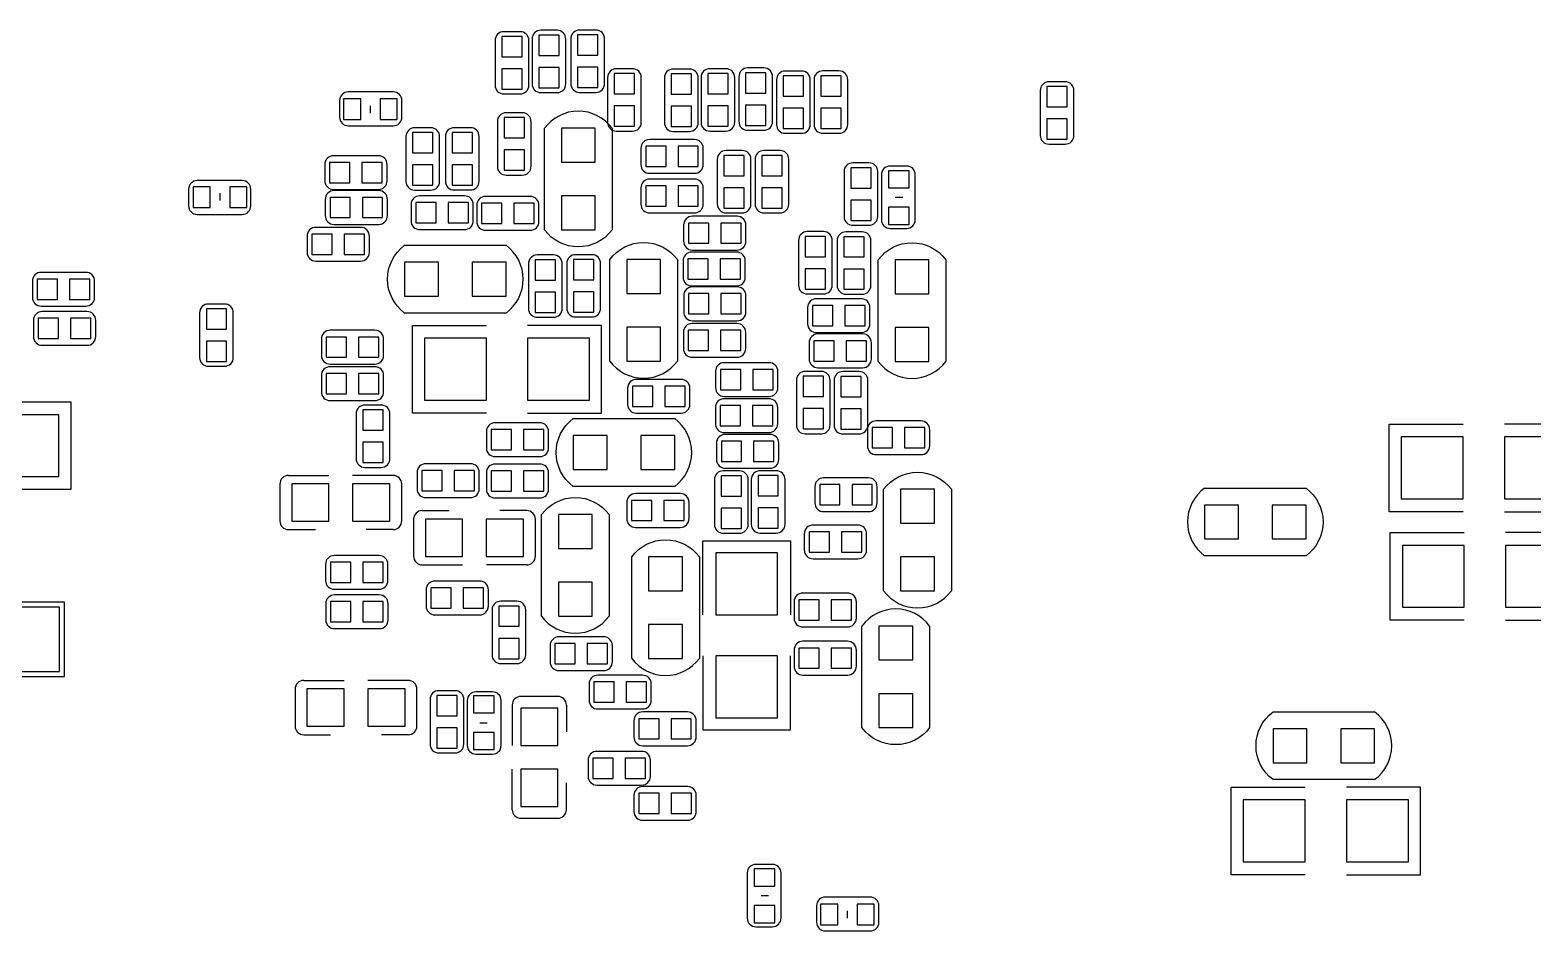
# Model space of a CAD drawing. Extents: x -3.5 to 51.5, y -3.5 to 36.5.
# Drawn here: x 15.41 to 37.61, y 6.26 to 19.56 of the extents above; entities that cross this region are included whole.
import ezdxf

# ---------------------------------------------------------------- set-up
doc = ezdxf.new("R2010")
doc.units = 0
doc.layers.add('PG_SILKSCREEN_BOTTOM', color=7, linetype='CONTINUOUS')
doc.layers.add('PIN_BOTTOM', color=52, linetype='CONTINUOUS')

msp = doc.modelspace()

# ---------------------------------------------------------------- linework, layer by layer
at = {"layer": 'PG_SILKSCREEN_BOTTOM'}
for points in [[(22.6441, 19.538442), (22.40534, 19.538442, 0.42804), (22.2758, 19.408902)], [(22.77364, 18.748502), (22.77364, 19.408902, 0.42804), (22.6441, 19.538442)], [(23.1902, 19.558762), (22.95144, 19.558762, 0.42804), (22.8219, 19.429222)], [(23.31974, 18.768822), (23.31974, 19.429222, 0.42804), (23.1902, 19.558762)], [(23.762716, 19.562064), (23.523956, 19.562064, 0.42804), (23.394416, 19.432524)], [(23.892256, 18.772124), (23.892256, 19.432524, 0.42804), (23.762716, 19.562064)], [(22.2758, 19.408902), (22.2758, 18.748502, 0.42804), (22.40534, 18.618962)], [(22.8219, 19.429222), (22.8219, 18.768822, 0.42804), (22.95144, 18.639282)], [(23.394416, 19.432524), (23.394416, 18.772124, 0.42804), (23.523956, 18.642584)], [(24.305768, 18.989802), (24.067008, 18.989802, 0.42804), (23.937468, 18.860262)], [(24.435308, 18.199862), (24.435308, 18.860262, 0.42804), (24.305768, 18.989802)], [(25.146, 18.985992), (24.90724, 18.985992, 0.42804), (24.7777, 18.856452)], [(25.27554, 18.196052), (25.27554, 18.856452, 0.42804), (25.146, 18.985992)], [(25.44699, 18.990056, 0.42804), (25.31745, 18.860516)], [(25.81529, 18.200116), (25.81529, 18.860516, 0.42804), (25.68575, 18.990056)], [(26.006298, 19.002248, 0.42804), (25.876758, 18.872708)], [(25.876758, 18.872708), (25.876758, 18.212308, 0.42804), (26.006298, 18.082768)], [(26.374598, 18.212308), (26.374598, 18.872708, 0.42804), (26.245058, 19.002248)], [(26.801826, 18.95729), (26.563066, 18.95729, 0.42804), (26.433526, 18.82775)], [(26.931366, 18.16735), (26.931366, 18.82775, 0.42804), (26.801826, 18.95729)], [(27.355292, 18.95856), (27.116532, 18.95856, 0.42804), (26.986992, 18.82902)], [(27.484832, 18.16862), (27.484832, 18.82902, 0.42804), (27.355292, 18.95856)], [(22.6441, 18.618962, 0.42804), (22.77364, 18.748502)], [(23.1902, 18.639282, 0.42804), (23.31974, 18.768822)], [(23.762716, 18.642584, 0.42804), (23.892256, 18.772124)], [(23.937468, 18.860262), (23.937468, 18.199862, 0.42804), (24.067008, 18.070322)], [(24.7777, 18.856452), (24.7777, 18.196052, 0.42804), (24.90724, 18.066512)], [(25.31745, 18.860516), (25.31745, 18.200116, 0.42804), (25.44699, 18.070576)], [(26.433526, 18.82775), (26.433526, 18.16735, 0.42804), (26.563066, 18.03781)], [(26.986992, 18.82902), (26.986992, 18.16862, 0.42804), (27.116532, 18.03908)], [(30.696916, 18.797524), (30.458156, 18.797524, 0.42804), (30.328616, 18.667984)], [(30.328616, 18.667984), (30.328616, 18.007584, 0.42804), (30.458156, 17.878044)], [(30.826456, 18.007584), (30.826456, 18.667984, 0.42804), (30.696916, 18.797524)], [(20.771612, 18.648172), (20.105624, 18.648172, 0.414214), (19.978624, 18.521172)], [(19.978624, 18.521172), (19.978624, 18.2753, 0.414214), (20.105624, 18.1483)], [(20.898612, 18.521172, 0.414214), (20.771612, 18.648172)], [(20.105624, 18.1483), (20.771612, 18.1483, 0.414214), (20.898612, 18.2753)], [(22.438868, 18.339816, 0.42804), (22.309328, 18.210276)], [(22.309328, 18.210276), (22.309328, 17.549876, 0.42804), (22.438868, 17.420336)], [(22.807168, 17.549876), (22.807168, 18.210276, 0.42804), (22.677628, 18.339816)], [(24.005032, 18.112232, 0.504954), (23.005288, 18.112232)], [(26.006298, 18.082768), (26.245058, 18.082768, 0.42804), (26.374598, 18.212308)], [(21.088096, 18.118328, 0.42804), (20.958556, 17.988788)], [(20.958556, 17.988788), (20.958556, 17.328388, 0.42804), (21.088096, 17.198848)], [(21.456396, 17.328388), (21.456396, 17.988788, 0.42804), (21.326856, 18.118328)], [(21.54174, 17.990566), (21.541486, 17.330166, 0.427861), (21.671026, 17.200626)], [(21.67128, 18.119852, 0.427861), (21.54174, 17.990566)], [(22.039326, 17.330166), (22.03958, 17.990566, 0.427813), (21.91004, 18.120106)], [(24.305768, 18.070322, 0.42804), (24.435308, 18.199862)], [(25.146, 18.066512, 0.42804), (25.27554, 18.196052)], [(25.44699, 18.070576), (25.68575, 18.070576, 0.42804), (25.81529, 18.200116)], [(26.801826, 18.03781, 0.42804), (26.931366, 18.16735)], [(27.355292, 18.03908, 0.42804), (27.484832, 18.16862)], [(30.696916, 17.878044, 0.42804), (30.826456, 18.007584)], [(25.219406, 17.944846), (24.559006, 17.944846, 0.42804), (24.429466, 17.815306)], [(25.348946, 17.576546), (25.348946, 17.815306, 0.42804), (25.219406, 17.944846)], [(25.68702, 17.78254, 0.42804), (25.55748, 17.653)], [(26.05532, 16.9926), (26.05532, 17.653, 0.42804), (25.92578, 17.78254)], [(26.24582, 17.78254, 0.42804), (26.11628, 17.653)], [(26.61412, 16.9926), (26.61412, 17.653, 0.42804), (26.48458, 17.78254)], [(20.550378, 17.706086), (19.889978, 17.706086, 0.42804), (19.760438, 17.576546)], [(19.760438, 17.576546), (19.760438, 17.337786, 0.42804), (19.889978, 17.208246)], [(20.679918, 17.576546, 0.42804), (20.550378, 17.706086)], [(22.438868, 17.420336), (22.677628, 17.420336, 0.42804), (22.807168, 17.549876)], [(24.429466, 17.576546, 0.42804), (24.559006, 17.447006)], [(24.559006, 17.447006), (25.219406, 17.447006, 0.42804), (25.348946, 17.576546)], [(25.55748, 17.653), (25.55748, 16.9926, 0.42804), (25.68702, 16.86306)], [(26.11628, 17.653), (26.11628, 16.9926, 0.42804), (26.24582, 16.86306)], [(27.560016, 17.600676, 0.42804), (27.430476, 17.471136)], [(27.928316, 16.810736), (27.928316, 17.471136, 0.42804), (27.798776, 17.600676)], [(28.109926, 17.55267, 0.414214), (27.982926, 17.42567)], [(28.482798, 16.759682), (28.482798, 17.42567, 0.414214), (28.355798, 17.55267)], [(18.540222, 17.338802), (17.874234, 17.338802, 0.414214), (17.747234, 17.211802)], [(18.667222, 16.96593), (18.667222, 17.211802, 0.414214), (18.540222, 17.338802)], [(19.889978, 17.208246), (20.550378, 17.208246, 0.42804), (20.679918, 17.337786)], [(21.088096, 17.198848), (21.326856, 17.198848, 0.42804), (21.456396, 17.328388)], [(21.671026, 17.200626), (21.91004, 17.200626, 0.427832), (22.039326, 17.330166)], [(25.219406, 17.360646), (24.559006, 17.360646, 0.42804), (24.429466, 17.231106)], [(25.348946, 16.992346), (25.348946, 17.231106, 0.42804), (25.219406, 17.360646)], [(27.430476, 17.471136), (27.430476, 16.810736, 0.42804), (27.560016, 16.681196)], [(27.982926, 17.42567), (27.982926, 16.759682, 0.414214), (28.109926, 16.632682)], [(20.555966, 17.19072), (19.895566, 17.19072, 0.42804), (19.766026, 17.06118)], [(20.685506, 17.06118, 0.42804), (20.555966, 17.19072)], [(21.82368, 17.113504), (21.16328, 17.113504, 0.42804), (21.03374, 16.983964)], [(21.95322, 16.745204), (21.95322, 16.983964, 0.42804), (21.82368, 17.113504)], [(22.794468, 17.104106), (22.134068, 17.104106, 0.42804), (22.004528, 16.974566)], [(22.924008, 16.974566, 0.42804), (22.794468, 17.104106)], [(17.747234, 16.96593, 0.414214), (17.874234, 16.83893)], [(17.874234, 16.83893), (18.540222, 16.83893, 0.414214), (18.667222, 16.96593)], [(19.766026, 17.06118), (19.766026, 16.82242, 0.42804), (19.895566, 16.69288)], [(22.004528, 16.974566), (22.004528, 16.735806, 0.42804), (22.134068, 16.606266)], [(24.429466, 16.992346, 0.42804), (24.559006, 16.862806)], [(24.559006, 16.862806), (25.219406, 16.862806, 0.42804), (25.348946, 16.992346)], [(25.68702, 16.86306), (25.92578, 16.86306, 0.42804), (26.05532, 16.9926)], [(26.24582, 16.86306), (26.48458, 16.86306, 0.42804), (26.61412, 16.9926)], [(19.895566, 16.69288), (20.555966, 16.69288, 0.42804), (20.685506, 16.82242)], [(21.03374, 16.745204, 0.42804), (21.16328, 16.615664)], [(21.16328, 16.615664), (21.82368, 16.615664, 0.42804), (21.95322, 16.745204)], [(22.134068, 16.606266), (22.794468, 16.606266, 0.42804), (22.924008, 16.735806)], [(25.850342, 16.812006), (25.189942, 16.812006, 0.42804), (25.060402, 16.682466)], [(25.060402, 16.682466), (25.060402, 16.443706, 0.42804), (25.189942, 16.314166)], [(25.979882, 16.682466, 0.42804), (25.850342, 16.812006)], [(27.560016, 16.681196), (27.798776, 16.681196, 0.42804), (27.928316, 16.810736)], [(28.109926, 16.632682), (28.355798, 16.632682, 0.414214), (28.482798, 16.759682)], [(20.289012, 16.648684), (19.628612, 16.648684, 0.42804), (19.499072, 16.519144)], [(19.499072, 16.519144), (19.499072, 16.280384, 0.42804), (19.628612, 16.150844)], [(20.418552, 16.519144, 0.42804), (20.289012, 16.648684)], [(24.005032, 16.612108, -0.503899), (23.005288, 16.612108)], [(25.189942, 16.314166), (25.850342, 16.314166, 0.42804), (25.979882, 16.443706)], [(27.126438, 16.585184), (26.887678, 16.585184, 0.42804), (26.758138, 16.455644)], [(26.758138, 16.455644), (26.758138, 15.795244, 0.42804), (26.887678, 15.665704)], [(27.255978, 15.795244), (27.255978, 16.455644, 0.42804), (27.126438, 16.585184)], [(27.69743, 16.581882), (27.45867, 16.581882, 0.42804), (27.32913, 16.452342)], [(27.32913, 16.452342), (27.32913, 15.791942, 0.42804), (27.45867, 15.662402)], [(27.82697, 15.791942), (27.82697, 16.452342, 0.42804), (27.69743, 16.581882)], [(19.628612, 16.150844), (20.289012, 16.150844, 0.42804), (20.418552, 16.280384)], [(20.937982, 15.383764, -0.503899), (20.937982, 16.383508)], [(22.438106, 15.383764, 0.504954), (22.438106, 16.383508)], [(22.898608, 16.24076, 0.42804), (22.769068, 16.11122)], [(23.266908, 15.45082), (23.266908, 16.11122, 0.42804), (23.137368, 16.24076)], [(23.465282, 16.244824, 0.42804), (23.335742, 16.115284)], [(23.833582, 15.454884), (23.833582, 16.115284, 0.42804), (23.704042, 16.244824)], [(23.969726, 16.17345, -0.503899), (24.96947, 16.17345)], [(25.842468, 16.281908), (25.182068, 16.281908, 0.42804), (25.052528, 16.152368)], [(25.972008, 16.152368, 0.42804), (25.842468, 16.281908)], [(27.93492, 16.169386, -0.503899), (28.934664, 16.169386)], [(22.769068, 16.11122), (22.769068, 15.45082, 0.42804), (22.898608, 15.32128)], [(23.335742, 16.115284), (23.335742, 15.454884, 0.42804), (23.465282, 15.325344)], [(25.052528, 16.152368), (25.052528, 15.913608, 0.42804), (25.182068, 15.784068)], [(16.2306, 15.98422), (15.5702, 15.98422, 0.42804), (15.44066, 15.85468)], [(15.44066, 15.85468), (15.44066, 15.61592, 0.42804), (15.5702, 15.48638)], [(16.36014, 15.85468, 0.42804), (16.2306, 15.98422)], [(25.85212, 15.768574), (25.191466, 15.768574, 0.427996), (25.061926, 15.639034)], [(25.182068, 15.784068), (25.842468, 15.784068, 0.42804), (25.972008, 15.913608)], [(25.981406, 15.639034, 0.427399), (25.85212, 15.768574)], [(27.126438, 15.665704, 0.42804), (27.255978, 15.795244)], [(27.69743, 15.662402, 0.42804), (27.82697, 15.791942)], [(15.5702, 15.48638), (16.2306, 15.48638, 0.42804), (16.36014, 15.61592)], [(25.061926, 15.639034), (25.061926, 15.400274, 0.428083), (25.191466, 15.270734)], [(27.682698, 15.593314), (27.022298, 15.593314, 0.42804), (26.892758, 15.463774)], [(27.812238, 15.225014), (27.812238, 15.463774, 0.42804), (27.682698, 15.593314)], [(16.246602, 15.404846), (15.586202, 15.404846, 0.42804), (15.456662, 15.275306)], [(16.376142, 15.275306, 0.42804), (16.246602, 15.404846)], [(18.04035, 15.51686, 0.42804), (17.91081, 15.38732)], [(17.91081, 15.38732), (17.91081, 14.72692, 0.42804), (18.04035, 14.59738)], [(18.40865, 14.72692), (18.40865, 15.38732, 0.42804), (18.27911, 15.51686)], [(22.898608, 15.32128), (23.137368, 15.32128, 0.42804), (23.266908, 15.45082)], [(23.465282, 15.325344), (23.704042, 15.325344, 0.42804), (23.833582, 15.454884)], [(25.191466, 15.270734), (25.85212, 15.270734, 0.427485), (25.981406, 15.400274)], [(15.456662, 15.275306), (15.456662, 15.036546, 0.42804), (15.586202, 14.907006)], [(20.499324, 15.12824), (19.838924, 15.12824, 0.42804), (19.709384, 14.9987)], [(20.628864, 14.9987, 0.42804), (20.499324, 15.12824)], [(25.84831, 15.228062), (25.18791, 15.228062, 0.42804), (25.05837, 15.098522)], [(25.05837, 15.098522), (25.05837, 14.859762, 0.42804), (25.18791, 14.730222)], [(25.97785, 15.098522, 0.42804), (25.84831, 15.228062)], [(26.892758, 15.225014, 0.42804), (27.022298, 15.095474)], [(27.022298, 15.095474), (27.682698, 15.095474, 0.42804), (27.812238, 15.225014)], [(15.586202, 14.907006), (16.246602, 14.907006, 0.42804), (16.376142, 15.036546)], [(19.709384, 14.9987), (19.709384, 14.75994, 0.42804), (19.838924, 14.6304)], [(27.70505, 15.073884), (27.04465, 15.073884, 0.42804), (26.91511, 14.944344)], [(27.83459, 14.705584), (27.83459, 14.944344, 0.42804), (27.70505, 15.073884)], [(18.04035, 14.59738), (18.27911, 14.59738, 0.42804), (18.40865, 14.72692)], [(19.838924, 14.6304), (20.499324, 14.6304, 0.42804), (20.628864, 14.75994)], [(23.969726, 14.673326, 0.504954), (24.96947, 14.673326)], [(25.18791, 14.730222), (25.84831, 14.730222, 0.42804), (25.97785, 14.859762)], [(26.91511, 14.705584, 0.42804), (27.04465, 14.576044)], [(27.04465, 14.576044), (27.70505, 14.576044, 0.42804), (27.83459, 14.705584)], [(27.93492, 14.669262, 0.504954), (28.934664, 14.669262)], [(20.499324, 14.589506), (19.838924, 14.589506, 0.42804), (19.709384, 14.459966)], [(19.709384, 14.459966), (19.709384, 14.221206, 0.42804), (19.838924, 14.091666)], [(20.628864, 14.459966, 0.42804), (20.499324, 14.589506)], [(25.532588, 14.520418), (25.532588, 14.281658, 0.428167), (25.662128, 14.151864)], [(26.322528, 14.649958), (25.662128, 14.649704, 0.427653), (25.532588, 14.520418)], [(26.452322, 14.520418, 0.428299), (26.322528, 14.649958)], [(27.095196, 14.51991), (26.856436, 14.51991, 0.42804), (26.726896, 14.39037)], [(27.224736, 13.72997), (27.224736, 14.39037, 0.42804), (27.095196, 14.51991)], [(27.652218, 14.518894), (27.413458, 14.518894, 0.42804), (27.283918, 14.389354)], [(27.781758, 13.728954), (27.781758, 14.389354, 0.42804), (27.652218, 14.518894)], [(19.838924, 14.091666), (20.499324, 14.091666, 0.42804), (20.628864, 14.221206)], [(25.02281, 14.403324), (24.36241, 14.403324, 0.42804), (24.23287, 14.273784)], [(25.15235, 14.035024), (25.15235, 14.273784, 0.42804), (25.02281, 14.403324)], [(25.662128, 14.151864), (26.322528, 14.152118, 0.428233), (26.452068, 14.281658)], [(26.726896, 14.39037), (26.726896, 13.72997, 0.42804), (26.856436, 13.60043)], [(27.283918, 14.389354), (27.283918, 13.728954, 0.42804), (27.413458, 13.599414)], [(20.35302, 14.02334, 0.42804), (20.22348, 13.8938)], [(20.72132, 13.2334), (20.72132, 13.8938, 0.42804), (20.59178, 14.02334)], [(24.23287, 14.035024, 0.42804), (24.36241, 13.905484)], [(24.36241, 13.905484), (25.02281, 13.905484, 0.42804), (25.15235, 14.035024)], [(26.32075, 14.11732), (25.66035, 14.11732, 0.42804), (25.53081, 13.98778)], [(25.53081, 13.98778), (25.53081, 13.74902, 0.42804), (25.66035, 13.61948)], [(26.45029, 13.98778, 0.42804), (26.32075, 14.11732)], [(20.22348, 13.8938), (20.22348, 13.2334, 0.42804), (20.35302, 13.10386)], [(23.42896, 12.823952, -0.503899), (23.42896, 13.823696)], [(24.929084, 12.823952, 0.504954), (24.929084, 13.823696)], [(28.566364, 13.789914), (27.905964, 13.789914, 0.42804), (27.776424, 13.660374)], [(28.695904, 13.421614), (28.695904, 13.660374, 0.42804), (28.566364, 13.789914)], [(22.9362, 13.76172), (22.2758, 13.76172, 0.42804), (22.14626, 13.63218)], [(22.14626, 13.63218), (22.14626, 13.39342, 0.42804), (22.2758, 13.26388)], [(23.06574, 13.63218, 0.42804), (22.9362, 13.76172)], [(26.336498, 13.59027), (25.676098, 13.59027, 0.42804), (25.546558, 13.46073)], [(25.66035, 13.61948), (26.32075, 13.61948, 0.42804), (26.45029, 13.74902)], [(26.466038, 13.46073, 0.42804), (26.336498, 13.59027)], [(27.095196, 13.60043, 0.42804), (27.224736, 13.72997)], [(27.652218, 13.599414, 0.42804), (27.781758, 13.728954)], [(22.2758, 13.26388), (22.9362, 13.26388, 0.42804), (23.06574, 13.39342)], [(25.546558, 13.46073), (25.546558, 13.22197, 0.42804), (25.676098, 13.09243)], [(27.776424, 13.421614, 0.42804), (27.905964, 13.292074)], [(27.905964, 13.292074), (28.566364, 13.292074, 0.42804), (28.695904, 13.421614)], [(20.35302, 13.10386), (20.59178, 13.10386, 0.42804), (20.72132, 13.2334)], [(21.912326, 13.156946), (21.251926, 13.156692, 0.427854), (21.122386, 13.027406)], [(22.041612, 12.788646), (22.041866, 13.027406, 0.427906), (21.912326, 13.156946)], [(22.9362, 13.15212), (22.2758, 13.15212, 0.42804), (22.14626, 13.02258)], [(23.06574, 13.02258, 0.42804), (22.9362, 13.15212)], [(25.676098, 13.09243), (26.336498, 13.09243, 0.42804), (26.466038, 13.22197)], [(19.22272, 12.986258, 0.414214), (19.09572, 12.859258)], [(20.895564, 12.859258, 0.414214), (20.768564, 12.986258)], [(22.14626, 13.02258), (22.14626, 12.78382, 0.42804), (22.2758, 12.65428)], [(25.884378, 13.052298), (25.645618, 13.052298, 0.42804), (25.516078, 12.922758)], [(25.516078, 12.922758), (25.516078, 12.262358, 0.42804), (25.645618, 12.132818)], [(26.013918, 12.262358), (26.013918, 12.922758, 0.42804), (25.884378, 13.052298)], [(26.4287, 13.053822), (26.18994, 13.053822, 0.42804), (26.0604, 12.924282)], [(26.0604, 12.924282), (26.0604, 12.263882, 0.42804), (26.18994, 12.134342)], [(26.55824, 12.263882), (26.55824, 12.924282, 0.42804), (26.4287, 13.053822)], [(27.789378, 12.948666), (27.128978, 12.948666, 0.42804), (26.999438, 12.819126)], [(27.918918, 12.819126, 0.42804), (27.789378, 12.948666)], [(28.015692, 12.78128, -0.503899), (29.015436, 12.78128)], [(21.122386, 12.788646, 0.428173), (21.251926, 12.659106)], [(21.251926, 12.659106), (21.912326, 12.659106, 0.427839), (22.041612, 12.788646)], [(22.2758, 12.65428), (22.9362, 12.65428, 0.42804), (23.06574, 12.78382)], [(22.960838, 12.407392, -0.503996), (23.960582, 12.407392)], [(25.01138, 12.71651), (24.35098, 12.71651, 0.42804), (24.22144, 12.58697)], [(25.14092, 12.58697, 0.42804), (25.01138, 12.71651)], [(26.999438, 12.819126), (26.999438, 12.580366, 0.42804), (27.128978, 12.450826)], [(32.75584, 12.797536, 0.504954), (32.75584, 11.797792)], [(34.255964, 12.797536, -0.503899), (34.255964, 11.797792)], [(21.198078, 12.465304, 0.414214), (21.071078, 12.338304)], [(22.870922, 12.338304, 0.414214), (22.743922, 12.465304)], [(24.22144, 12.58697), (24.22144, 12.34821, 0.42804), (24.35098, 12.21867)], [(27.128978, 12.450826), (27.789378, 12.450826, 0.42804), (27.918918, 12.580366)], [(19.09572, 12.312904, 0.414214), (19.22272, 12.185904)], [(20.768564, 12.185904, 0.414214), (20.895564, 12.312904)], [(24.35098, 12.21867), (25.01138, 12.21867, 0.42804), (25.14092, 12.34821)], [(25.884378, 12.132818, 0.42804), (26.013918, 12.262358)], [(26.4287, 12.134342, 0.42804), (26.55824, 12.263882)], [(27.633676, 12.252198), (26.973276, 12.252198, 0.42804), (26.843736, 12.122658)], [(27.763216, 11.883898), (27.763216, 12.122658, 0.42804), (27.633676, 12.252198)], [(24.29383, 11.783314, -0.503899), (25.293574, 11.783314)], [(20.5613, 11.80211), (19.9009, 11.80211, 0.427795), (19.771614, 11.67257)], [(20.69084, 11.67257, 0.428156), (20.5613, 11.80211)], [(21.071078, 11.79195, 0.414214), (21.198078, 11.66495)], [(22.743922, 11.66495, 0.414214), (22.870922, 11.79195)], [(26.843736, 11.883898, 0.42804), (26.973276, 11.754358)], [(26.973276, 11.754358), (27.633676, 11.754358, 0.42804), (27.763216, 11.883898)], [(19.771614, 11.67257), (19.771614, 11.43381, 0.42773), (19.9009, 11.30427)], [(19.9009, 11.30427), (20.5613, 11.30427, 0.428091), (20.69084, 11.43381)], [(22.0472, 11.42492), (21.3868, 11.424666, 0.427862), (21.25726, 11.29538)], [(22.176486, 11.05662), (22.176486, 11.29538, 0.427704), (22.0472, 11.42492)], [(20.565364, 11.22045), (19.904964, 11.220704, 0.428622), (19.77517, 11.09091)], [(20.69465, 11.09091, 0.427777), (20.565364, 11.22045)], [(22.59838, 11.127994), (22.35962, 11.12774, 0.427933), (22.230334, 10.9982)], [(22.72792, 10.3378), (22.728174, 10.9982, 0.428701), (22.59838, 11.127994)], [(27.4828, 11.24712), (26.8224, 11.24712, 0.427875), (26.693114, 11.11758)], [(27.61234, 10.87882), (27.612086, 11.11758, 0.427998), (27.4828, 11.24712)], [(28.015692, 11.281156, 0.504954), (29.015436, 11.281156)], [(19.77517, 11.09091), (19.775424, 10.85215, 0.427916), (19.904964, 10.722864)], [(21.25726, 11.05662, 0.428182), (21.3868, 10.92708)], [(21.3868, 10.92708), (22.0472, 10.92708, 0.42783), (22.176486, 11.05662)], [(22.230334, 10.9982), (22.23008, 10.3378, 0.427572), (22.35962, 10.208514)], [(22.960838, 10.907268, 0.504856), (23.960582, 10.907268)], [(26.69286, 10.87882, 0.427889), (26.8224, 10.74928)], [(26.8224, 10.74928), (27.4828, 10.749534, 0.427817), (27.61234, 10.87882)], [(28.695142, 10.761726, 0.504954), (27.695398, 10.761726)], [(19.904964, 10.722864), (20.565364, 10.72261, 0.427651), (20.69465, 10.85215)], [(23.879048, 10.601452), (23.218648, 10.601452, 0.42804), (23.089108, 10.471912)], [(24.008588, 10.233152), (24.008588, 10.471912, 0.42804), (23.879048, 10.601452)], [(27.4828, 10.53592), (26.8224, 10.53592, 0.42804), (26.69286, 10.40638)], [(27.61234, 10.16762), (27.61234, 10.40638, 0.42804), (27.4828, 10.53592)], [(22.59838, 10.208514, 0.427759), (22.72792, 10.3378)], [(23.089108, 10.233152, 0.42804), (23.218648, 10.103612)], [(23.218648, 10.103612), (23.879048, 10.103612, 0.42804), (24.008588, 10.233152)], [(24.29383, 10.28319, 0.504954), (25.293574, 10.28319)], [(24.453596, 10.034778), (23.793196, 10.034778, 0.42804), (23.663656, 9.905238)], [(24.583136, 9.666478), (24.583136, 9.905238, 0.42804), (24.453596, 10.034778)], [(26.69286, 10.16762, 0.42804), (26.8224, 10.03808)], [(26.8224, 10.03808), (27.4828, 10.03808, 0.42804), (27.61234, 10.16762)], [(19.447764, 9.957054, 0.414214), (19.320764, 9.830054)], [(21.120608, 9.830054, 0.414214), (20.993608, 9.957054)], [(21.44522, 9.806686, 0.427742), (21.31568, 9.6774)], [(21.813266, 9.017), (21.81352, 9.6774, 0.427616), (21.68398, 9.806686)], [(22.237954, 9.789668), (21.991828, 9.789668, 0.413966), (21.864828, 9.662668)], [(22.364954, 8.99668), (22.364954, 9.662668, 0.41384), (22.237954, 9.789668)], [(21.31568, 9.6774), (21.315426, 9.017, 0.428657), (21.44522, 8.887206)], [(21.864828, 9.662668), (21.864828, 8.99668, 0.414196), (21.991828, 8.86968)], [(22.65553, 9.722104, 0.414214), (22.52853, 9.595104)], [(23.328884, 9.595104, 0.414214), (23.201884, 9.722104)], [(23.663656, 9.666478, 0.42804), (23.793196, 9.536938)], [(23.793196, 9.536938), (24.453596, 9.536938, 0.42804), (24.583136, 9.666478)], [(25.116028, 9.49198), (24.455628, 9.49198, 0.42804), (24.326088, 9.36244)], [(24.326088, 9.36244), (24.326088, 9.12368, 0.42804), (24.455628, 8.99414)], [(25.245568, 9.36244, 0.42804), (25.116028, 9.49198)], [(33.76803, 8.492744, -0.503899), (33.76803, 9.492488)], [(35.268154, 8.492744, 0.504954), (35.268154, 9.492488)], [(19.320764, 9.2837, 0.414214), (19.447764, 9.1567)], [(20.993608, 9.1567, 0.414214), (21.120608, 9.2837)], [(24.455628, 8.99414), (25.116028, 8.99414, 0.42804), (25.245568, 9.12368)], [(28.695142, 9.261602, -0.503899), (27.695398, 9.261602)], [(21.44522, 8.887206), (21.68398, 8.88746, 0.427951), (21.813266, 9.017)], [(22.237954, 8.86968, 0.41407), (22.364954, 8.99668)], [(24.440134, 8.910828), (23.779734, 8.910828, 0.42804), (23.650194, 8.781288)], [(24.569674, 8.542528), (24.569674, 8.781288, 0.42804), (24.440134, 8.910828)], [(23.650194, 8.542528, 0.42804), (23.779734, 8.412988)], [(23.779734, 8.412988), (24.440134, 8.412988, 0.42804), (24.569674, 8.542528)], [(25.116536, 8.391144), (24.456136, 8.391144, 0.42804), (24.326596, 8.261604)], [(25.246076, 8.022844), (25.246076, 8.261604, 0.42804), (25.116536, 8.391144)], [(22.52853, 8.04926, 0.414214), (22.65553, 7.92226)], [(23.201884, 7.92226, 0.414214), (23.328884, 8.04926)], [(24.326596, 8.022844, 0.42804), (24.456136, 7.893304)], [(24.456136, 7.893304), (25.116536, 7.893304, 0.42804), (25.246076, 8.022844)], [(26.12644, 7.24154, 0.414214), (25.99944, 7.11454)], [(25.99944, 7.11454), (25.99944, 6.448552, 0.414214), (26.12644, 6.321552)], [(26.499312, 6.448552), (26.499312, 7.11454, 0.414214), (26.372312, 7.24154)], [(27.817572, 6.758686), (27.151584, 6.758686, 0.414214), (27.024584, 6.631686)], [(27.944572, 6.631686, 0.414214), (27.817572, 6.758686)], [(26.12644, 6.321552), (26.372312, 6.321552, 0.414214), (26.499312, 6.448552)], [(27.024584, 6.631686), (27.024584, 6.385814, 0.414214), (27.151584, 6.258814)], [(27.151584, 6.258814), (27.817572, 6.258814, 0.414214), (27.944572, 6.385814)]]:
    msp.add_lwpolyline(points, format="xyb", dxfattribs=at)
for points in [[(25.68575, 18.990056), (25.44699, 18.990056)], [(26.245058, 19.002248), (26.006298, 19.002248)], [(20.436586, 18.334482), (20.436586, 18.443702)], [(20.898612, 18.2753), (20.898612, 18.521172)], [(22.40534, 18.618962), (22.6441, 18.618962)], [(22.95144, 18.639282), (23.1902, 18.639282)], [(23.523956, 18.642584), (23.762716, 18.642584)], [(22.677628, 18.339816), (22.438868, 18.339816)], [(21.326856, 18.118328), (21.088096, 18.118328)], [(21.91004, 18.120106), (21.67128, 18.119852)], [(23.005288, 16.612108), (23.005288, 18.112232)], [(24.005032, 18.112232), (24.005032, 16.612108)], [(24.067008, 18.070322), (24.305768, 18.070322)], [(24.90724, 18.066512), (25.146, 18.066512)], [(26.563066, 18.03781), (26.801826, 18.03781)], [(27.116532, 18.03908), (27.355292, 18.03908)], [(24.429466, 17.815306), (24.429466, 17.576546)], [(25.92578, 17.78254), (25.68702, 17.78254)], [(26.48458, 17.78254), (26.24582, 17.78254)], [(30.458156, 17.878044), (30.696916, 17.878044)], [(20.679918, 17.337786), (20.679918, 17.576546)], [(27.798776, 17.600676), (27.560016, 17.600676)], [(28.355798, 17.55267), (28.109926, 17.55267)], [(17.747234, 17.211802), (17.747234, 16.96593)], [(18.20926, 17.15262), (18.20926, 17.0434)], [(24.429466, 17.231106), (24.429466, 16.992346)], [(20.685506, 16.82242), (20.685506, 17.06118)], [(21.03374, 16.983964), (21.03374, 16.745204)], [(22.924008, 16.735806), (22.924008, 16.974566)], [(28.296616, 17.090644), (28.187396, 17.090644)], [(25.979882, 16.443706), (25.979882, 16.682466)], [(20.418552, 16.280384), (20.418552, 16.519144)], [(20.937982, 16.383508), (22.438106, 16.383508)], [(23.137368, 16.24076), (22.898608, 16.24076)], [(23.704042, 16.244824), (23.465282, 16.244824)], [(23.969726, 14.673326), (23.969726, 16.17345)], [(24.96947, 16.17345), (24.96947, 14.673326)], [(25.972008, 15.913608), (25.972008, 16.152368)], [(27.93492, 14.669262), (27.93492, 16.169386)], [(28.934664, 16.169386), (28.934664, 14.669262)], [(16.36014, 15.61592), (16.36014, 15.85468)], [(25.981406, 15.400274), (25.981406, 15.639034)], [(26.887678, 15.665704), (27.126438, 15.665704)], [(27.45867, 15.662402), (27.69743, 15.662402)], [(18.27911, 15.51686), (18.04035, 15.51686)], [(22.438106, 15.383764), (20.937982, 15.383764)], [(26.892758, 15.463774), (26.892758, 15.225014)], [(16.376142, 15.036546), (16.376142, 15.275306)], [(22.14626, 13.906246), (21.05406, 13.906246), (21.05406, 15.201646), (22.14626, 15.201646)], [(22.75586, 13.906246), (23.84806, 13.906246), (23.84806, 15.201646), (22.75586, 15.201646)], [(25.97785, 14.859762), (25.97785, 15.098522)], [(20.628864, 14.75994), (20.628864, 14.9987)], [(26.91511, 14.944344), (26.91511, 14.705584)], [(20.628864, 14.221206), (20.628864, 14.459966)], [(26.452068, 14.281658), (26.452322, 14.520418)], [(24.23287, 14.273784), (24.23287, 14.035024)], [(14.914372, 14.07287), (16.006572, 14.07287), (16.006572, 12.77747), (14.914372, 12.77747)], [(20.59178, 14.02334), (20.35302, 14.02334)], [(26.45029, 13.74902), (26.45029, 13.98778)], [(23.42896, 13.823696), (24.929084, 13.823696)], [(23.06574, 13.39342), (23.06574, 13.63218)], [(26.856436, 13.60043), (27.095196, 13.60043)], [(27.413458, 13.599414), (27.652218, 13.599414)], [(27.776424, 13.660374), (27.776424, 13.421614)], [(36.577016, 12.448286), (35.484816, 12.44854), (35.484816, 13.74394), (36.577016, 13.744194)], [(37.186616, 12.448286), (38.278816, 12.44854), (38.278816, 13.74394), (37.186616, 13.744194)], [(26.466038, 13.22197), (26.466038, 13.46073)], [(19.22272, 12.986258), (19.820382, 12.986258)], [(20.768564, 12.986258), (20.170902, 12.986258)], [(21.122386, 13.027406), (21.122386, 12.788646)], [(23.06574, 12.78382), (23.06574, 13.02258)], [(19.09572, 12.859258), (19.09572, 12.312904)], [(20.895564, 12.312904), (20.895564, 12.859258)], [(24.929084, 12.823952), (23.42896, 12.823952)], [(27.918918, 12.580366), (27.918918, 12.819126)], [(28.015692, 11.281156), (28.015692, 12.78128)], [(29.015436, 12.78128), (29.015436, 11.281156)], [(32.75584, 12.797536), (34.255964, 12.797536)], [(21.198078, 12.465304), (21.595842, 12.465304)], [(22.743922, 12.465304), (22.346412, 12.465304)], [(25.14092, 12.34821), (25.14092, 12.58697)], [(21.071078, 12.338304), (21.071078, 11.79195)], [(22.870922, 11.79195), (22.870922, 12.338304)], [(22.960838, 10.907268), (22.960838, 12.407392)], [(23.960582, 12.407392), (23.960582, 10.907268)], [(19.22272, 12.185904), (19.62023, 12.185904)], [(20.768564, 12.185904), (20.3708, 12.185904)], [(25.344628, 10.928604), (25.344628, 12.020804), (26.640028, 12.020804), (26.640028, 10.928604)], [(25.645618, 12.132818), (25.884378, 12.132818)], [(26.18994, 12.134342), (26.4287, 12.134342)], [(26.843736, 12.122658), (26.843736, 11.883898)], [(36.59251, 10.847578), (35.50031, 10.847578), (35.50031, 12.142978), (36.59251, 12.142978)], [(37.20211, 10.847578), (38.29431, 10.847578), (38.29431, 12.142978), (37.20211, 12.142978)], [(24.29383, 10.28319), (24.29383, 11.783314)], [(25.293574, 11.783314), (25.293574, 10.28319)], [(34.255964, 11.797792), (32.75584, 11.797792)], [(20.69084, 11.43381), (20.69084, 11.67257)], [(21.198078, 11.66495), (21.79574, 11.66495)], [(22.743922, 11.66495), (22.14626, 11.66495)], [(13.265912, 11.114786), (13.265912, 10.014966), (15.91564, 10.014966), (15.91564, 11.114786), (13.265912, 11.114786)], [(21.25726, 11.29538), (21.25726, 11.05662)], [(26.693114, 11.11758), (26.69286, 10.87882)], [(20.69465, 10.85215), (20.69465, 11.09091)], [(27.695398, 9.261602), (27.695398, 10.761726)], [(28.695142, 10.761726), (28.695142, 9.261602)], [(23.089108, 10.471912), (23.089108, 10.233152)], [(25.344628, 10.319004), (25.344628, 9.226804), (26.640028, 9.226804), (26.640028, 10.319004)], [(26.69286, 10.40638), (26.69286, 10.16762)], [(22.35962, 10.208514), (22.59838, 10.208514)], [(19.320764, 9.830054), (19.320764, 9.2837)], [(19.447764, 9.957054), (20.045426, 9.957054)], [(20.993608, 9.957054), (20.395946, 9.957054)], [(21.120608, 9.2837), (21.120608, 9.830054)], [(21.68398, 9.806686), (21.44522, 9.806686)], [(23.663656, 9.905238), (23.663656, 9.666478)], [(22.52853, 9.595104), (22.52853, 8.997442)], [(23.201884, 9.722104), (22.65553, 9.722104)], [(23.328884, 9.595104), (23.328884, 9.19734)], [(22.05101, 9.331452), (22.16023, 9.331452)], [(25.245568, 9.12368), (25.245568, 9.36244)], [(33.76803, 9.492488), (35.268154, 9.492488)], [(19.447764, 9.1567), (19.845274, 9.1567)], [(20.993608, 9.1567), (20.595844, 9.1567)], [(21.991828, 8.86968), (22.237954, 8.86968)], [(23.650194, 8.781288), (23.650194, 8.542528)], [(22.52853, 8.04926), (22.52853, 8.646922)], [(23.328884, 8.04926), (23.328884, 8.44677)], [(35.268154, 8.492744), (33.76803, 8.492744)], [(24.326596, 8.261604), (24.326596, 8.022844)], [(34.243264, 7.088124), (33.151064, 7.088378), (33.151064, 8.383778), (34.243264, 8.384032)], [(34.852864, 7.088124), (35.945064, 7.088378), (35.945064, 8.383778), (34.852864, 8.384032)], [(22.65553, 7.92226), (23.201884, 7.92226)], [(26.372312, 7.24154), (26.12644, 7.24154)], [(26.31313, 6.779514), (26.20391, 6.779514)], [(27.482546, 6.444996), (27.482546, 6.554216)], [(27.944572, 6.385814), (27.944572, 6.631686)]]:
    msp.add_lwpolyline(points, dxfattribs=at)
at = {"layer": 'PIN_BOTTOM'}
for points in [[(22.37486, 19.167602), (22.67458, 19.167602), (22.67458, 19.467322), (22.37486, 19.467322)], [(22.92096, 19.187922), (23.22068, 19.187922), (23.22068, 19.487642), (22.92096, 19.487642)], [(23.493476, 19.191224), (23.793196, 19.191224), (23.793196, 19.490944), (23.493476, 19.490944)], [(22.37486, 18.690082), (22.67458, 18.690082), (22.67458, 18.989802), (22.37486, 18.989802)], [(22.92096, 18.710402), (23.22068, 18.710402), (23.22068, 19.010122), (22.92096, 19.010122)], [(23.493476, 18.713704), (23.793196, 18.713704), (23.793196, 19.013424), (23.493476, 19.013424)], [(24.036528, 18.618962), (24.336248, 18.618962), (24.336248, 18.918682), (24.036528, 18.918682)], [(24.87676, 18.615152), (25.17648, 18.615152), (25.17648, 18.914872), (24.87676, 18.914872)], [(25.71623, 18.918936), (25.41651, 18.918936), (25.41651, 18.619216), (25.71623, 18.619216)], [(26.275538, 18.931128), (25.975818, 18.931128), (25.975818, 18.631408), (26.275538, 18.631408)], [(26.532586, 18.58645), (26.832306, 18.58645), (26.832306, 18.88617), (26.532586, 18.88617)], [(27.086052, 18.58772), (27.385772, 18.58772), (27.385772, 18.88744), (27.086052, 18.88744)], [(30.427676, 18.426684), (30.727396, 18.426684), (30.727396, 18.726404), (30.427676, 18.726404)], [(20.291044, 18.240502), (20.291044, 18.545302), (20.037044, 18.545302), (20.037044, 18.240502)], [(20.831048, 18.240502), (20.831048, 18.545302), (20.577048, 18.545302), (20.577048, 18.240502)], [(24.036528, 18.141442), (24.336248, 18.141442), (24.336248, 18.441162), (24.036528, 18.441162)], [(24.87676, 18.137632), (25.17648, 18.137632), (25.17648, 18.437352), (24.87676, 18.437352)], [(25.71623, 18.441416), (25.41651, 18.441416), (25.41651, 18.141696), (25.71623, 18.141696)], [(26.275538, 18.453608), (25.975818, 18.453608), (25.975818, 18.153888), (26.275538, 18.153888)], [(22.708108, 18.268696), (22.408388, 18.268696), (22.408388, 17.968976), (22.708108, 17.968976)], [(26.532586, 18.10893), (26.832306, 18.10893), (26.832306, 18.40865), (26.532586, 18.40865)], [(27.086052, 18.1102), (27.385772, 18.1102), (27.385772, 18.40992), (27.086052, 18.40992)], [(30.427676, 17.949164), (30.727396, 17.949164), (30.727396, 18.248884), (30.427676, 18.248884)], [(21.357336, 18.047208), (21.057616, 18.047208), (21.057616, 17.747488), (21.357336, 17.747488)], [(21.94052, 18.048986), (21.6408, 18.048986), (21.6408, 17.749266), (21.94052, 17.749266)], [(23.255224, 17.612106), (23.755096, 17.612106), (23.755096, 18.111978), (23.255224, 18.111978)], [(22.708108, 17.791176), (22.408388, 17.791176), (22.408388, 17.491456), (22.708108, 17.491456)], [(24.500586, 17.845786), (24.500586, 17.546066), (24.800306, 17.546066), (24.800306, 17.845786)], [(24.978106, 17.845786), (24.978106, 17.546066), (25.277826, 17.546066), (25.277826, 17.845786)], [(20.131278, 17.307306), (20.131278, 17.607026), (19.831558, 17.607026), (19.831558, 17.307306)], [(20.608798, 17.307306), (20.608798, 17.607026), (20.309078, 17.607026), (20.309078, 17.307306)], [(21.357336, 17.569688), (21.057616, 17.569688), (21.057616, 17.269968), (21.357336, 17.269968)], [(21.94052, 17.571466), (21.6408, 17.571466), (21.6408, 17.271746), (21.94052, 17.271746)], [(25.95626, 17.71142), (25.65654, 17.71142), (25.65654, 17.4117), (25.95626, 17.4117)], [(26.51506, 17.71142), (26.21534, 17.71142), (26.21534, 17.4117), (26.51506, 17.4117)], [(27.829256, 17.529556), (27.529536, 17.529556), (27.529536, 17.229836), (27.829256, 17.229836)], [(28.390596, 17.485106), (28.085796, 17.485106), (28.085796, 17.231106), (28.390596, 17.231106)], [(17.814798, 17.2466), (17.814798, 16.9418), (18.068798, 16.9418), (18.068798, 17.2466)], [(18.354802, 17.2466), (18.354802, 16.9418), (18.608802, 16.9418), (18.608802, 17.2466)], [(23.255224, 16.612362), (23.755096, 16.612362), (23.755096, 17.112234), (23.255224, 17.112234)], [(24.500586, 17.261586), (24.500586, 16.961866), (24.800306, 16.961866), (24.800306, 17.261586)], [(24.978106, 17.261586), (24.978106, 16.961866), (25.277826, 16.961866), (25.277826, 17.261586)], [(25.95626, 17.2339), (25.65654, 17.2339), (25.65654, 16.93418), (25.95626, 16.93418)], [(26.51506, 17.2339), (26.21534, 17.2339), (26.21534, 16.93418), (26.51506, 16.93418)], [(20.136866, 16.79194), (20.136866, 17.09166), (19.837146, 17.09166), (19.837146, 16.79194)], [(20.614386, 16.79194), (20.614386, 17.09166), (20.314666, 17.09166), (20.314666, 16.79194)], [(21.10486, 17.014444), (21.10486, 16.714724), (21.40458, 16.714724), (21.40458, 17.014444)], [(21.58238, 17.014444), (21.58238, 16.714724), (21.8821, 16.714724), (21.8821, 17.014444)], [(22.375368, 16.705326), (22.375368, 17.005046), (22.075648, 17.005046), (22.075648, 16.705326)], [(22.852888, 16.705326), (22.852888, 17.005046), (22.553168, 17.005046), (22.553168, 16.705326)], [(27.829256, 17.052036), (27.529536, 17.052036), (27.529536, 16.752316), (27.829256, 16.752316)], [(28.390596, 16.945102), (28.085796, 16.945102), (28.085796, 16.691102), (28.390596, 16.691102)], [(25.431242, 16.413226), (25.431242, 16.712946), (25.131522, 16.712946), (25.131522, 16.413226)], [(25.908762, 16.413226), (25.908762, 16.712946), (25.609042, 16.712946), (25.609042, 16.413226)], [(19.869912, 16.249904), (19.869912, 16.549624), (19.570192, 16.549624), (19.570192, 16.249904)], [(20.347432, 16.249904), (20.347432, 16.549624), (20.047712, 16.549624), (20.047712, 16.249904)], [(26.857198, 16.214344), (27.156918, 16.214344), (27.156918, 16.514064), (26.857198, 16.514064)], [(27.42819, 16.211042), (27.72791, 16.211042), (27.72791, 16.510762), (27.42819, 16.510762)], [(20.938236, 16.133572), (20.938236, 15.6337), (21.438108, 15.6337), (21.438108, 16.133572)], [(21.93798, 16.133572), (21.93798, 15.6337), (22.437852, 15.6337), (22.437852, 16.133572)], [(23.167848, 16.16964), (22.868128, 16.16964), (22.868128, 15.86992), (23.167848, 15.86992)], [(23.734522, 16.173704), (23.434802, 16.173704), (23.434802, 15.873984), (23.734522, 15.873984)], [(24.719534, 16.173196), (24.219662, 16.173196), (24.219662, 15.673324), (24.719534, 15.673324)], [(25.423368, 15.883128), (25.423368, 16.182848), (25.123648, 16.182848), (25.123648, 15.883128)], [(25.900888, 15.883128), (25.900888, 16.182848), (25.601168, 16.182848), (25.601168, 15.883128)], [(26.857198, 15.736824), (27.156918, 15.736824), (27.156918, 16.036544), (26.857198, 16.036544)], [(27.42819, 15.733522), (27.72791, 15.733522), (27.72791, 16.033242), (27.42819, 16.033242)], [(28.684728, 16.169132), (28.184856, 16.169132), (28.184856, 15.66926), (28.684728, 15.66926)], [(15.8115, 15.58544), (15.8115, 15.88516), (15.51178, 15.88516), (15.51178, 15.58544)], [(16.28902, 15.58544), (16.28902, 15.88516), (15.9893, 15.88516), (15.9893, 15.58544)], [(23.167848, 15.69212), (22.868128, 15.69212), (22.868128, 15.3924), (23.167848, 15.3924)], [(23.734522, 15.696184), (23.434802, 15.696184), (23.434802, 15.396464), (23.734522, 15.396464)], [(25.432512, 15.369794), (25.432512, 15.669514), (25.132792, 15.669514), (25.132792, 15.369794)], [(25.910032, 15.369794), (25.910032, 15.669514), (25.610312, 15.669514), (25.610312, 15.369794)], [(18.30959, 15.44574), (18.00987, 15.44574), (18.00987, 15.14602), (18.30959, 15.14602)], [(26.963878, 15.494254), (26.963878, 15.194534), (27.263598, 15.194534), (27.263598, 15.494254)], [(27.441398, 15.494254), (27.441398, 15.194534), (27.741118, 15.194534), (27.741118, 15.494254)], [(15.827502, 15.006066), (15.827502, 15.305786), (15.527782, 15.305786), (15.527782, 15.006066)], [(16.305022, 15.006066), (16.305022, 15.305786), (16.005302, 15.305786), (16.005302, 15.006066)], [(24.719534, 15.173452), (24.219662, 15.173452), (24.219662, 14.67358), (24.719534, 14.67358)], [(25.42921, 14.829282), (25.42921, 15.129002), (25.12949, 15.129002), (25.12949, 14.829282)], [(25.90673, 14.829282), (25.90673, 15.129002), (25.60701, 15.129002), (25.60701, 14.829282)], [(28.684728, 15.169388), (28.184856, 15.169388), (28.184856, 14.669516), (28.684728, 14.669516)], [(18.30959, 14.96822), (18.00987, 14.96822), (18.00987, 14.6685), (18.30959, 14.6685)], [(20.080224, 14.72946), (20.080224, 15.02918), (19.780504, 15.02918), (19.780504, 14.72946)], [(20.557744, 14.72946), (20.557744, 15.02918), (20.258024, 15.02918), (20.258024, 14.72946)], [(22.14626, 15.011146), (21.23186, 15.011146), (21.23186, 14.096746), (22.14626, 14.096746)], [(23.67026, 15.011146), (22.75586, 15.011146), (22.75586, 14.096746), (23.67026, 14.096746)], [(26.98623, 14.974824), (26.98623, 14.675104), (27.28595, 14.675104), (27.28595, 14.974824)], [(27.46375, 14.974824), (27.46375, 14.675104), (27.76347, 14.675104), (27.76347, 14.974824)], [(20.080224, 14.190726), (20.080224, 14.490446), (19.780504, 14.490446), (19.780504, 14.190726)], [(20.557744, 14.190726), (20.557744, 14.490446), (20.258024, 14.490446), (20.258024, 14.190726)], [(25.903682, 14.251178), (25.903682, 14.550898), (25.603962, 14.550898), (25.603962, 14.251178)], [(26.381202, 14.251178), (26.381202, 14.550898), (26.081482, 14.550898), (26.081482, 14.251178)], [(26.825956, 14.14907), (27.125676, 14.14907), (27.125676, 14.44879), (26.825956, 14.44879)], [(27.382978, 14.148054), (27.682698, 14.148054), (27.682698, 14.447774), (27.382978, 14.447774)], [(24.30399, 14.304264), (24.30399, 14.004544), (24.60371, 14.004544), (24.60371, 14.304264)], [(24.78151, 14.304264), (24.78151, 14.004544), (25.08123, 14.004544), (25.08123, 14.304264)], [(25.90165, 13.71854), (25.90165, 14.01826), (25.60193, 14.01826), (25.60193, 13.71854)], [(26.37917, 13.71854), (26.37917, 14.01826), (26.07945, 14.01826), (26.07945, 13.71854)], [(14.914372, 12.96797), (15.828772, 12.96797), (15.828772, 13.88237), (14.914372, 13.88237)], [(20.62226, 13.95222), (20.32254, 13.95222), (20.32254, 13.6525), (20.62226, 13.6525)], [(26.825956, 13.67155), (27.125676, 13.67155), (27.125676, 13.97127), (26.825956, 13.97127)], [(27.382978, 13.670534), (27.682698, 13.670534), (27.682698, 13.970254), (27.382978, 13.970254)], [(22.5171, 13.36294), (22.5171, 13.66266), (22.21738, 13.66266), (22.21738, 13.36294)], [(22.99462, 13.36294), (22.99462, 13.66266), (22.6949, 13.66266), (22.6949, 13.36294)], [(23.429214, 13.57376), (23.429214, 13.073888), (23.929086, 13.073888), (23.929086, 13.57376)], [(24.428958, 13.57376), (24.428958, 13.073888), (24.92883, 13.073888), (24.92883, 13.57376)], [(27.847544, 13.690854), (27.847544, 13.391134), (28.147264, 13.391134), (28.147264, 13.690854)], [(28.325064, 13.690854), (28.325064, 13.391134), (28.624784, 13.391134), (28.624784, 13.690854)], [(36.577016, 13.55344), (35.662616, 13.55344), (35.662616, 12.63904), (36.577016, 12.63904)], [(38.101016, 13.55344), (37.186616, 13.55344), (37.186616, 12.63904), (38.101016, 12.63904)], [(20.62226, 13.4747), (20.32254, 13.4747), (20.32254, 13.17498), (20.62226, 13.17498)], [(25.917398, 13.19149), (25.917398, 13.49121), (25.617678, 13.49121), (25.617678, 13.19149)], [(26.394918, 13.19149), (26.394918, 13.49121), (26.095198, 13.49121), (26.095198, 13.19149)], [(21.193506, 13.057886), (21.193506, 12.758166), (21.493226, 12.758166), (21.493226, 13.057886)], [(21.671026, 13.057886), (21.671026, 12.758166), (21.970746, 12.758166), (21.970746, 13.057886)], [(22.5171, 12.75334), (22.5171, 13.05306), (22.21738, 13.05306), (22.21738, 12.75334)], [(22.99462, 12.75334), (22.99462, 13.05306), (22.6949, 13.05306), (22.6949, 12.75334)], [(25.615138, 12.681458), (25.914858, 12.681458), (25.914858, 12.981178), (25.615138, 12.981178)], [(26.15946, 12.682982), (26.45918, 12.682982), (26.45918, 12.982702), (26.15946, 12.982702)], [(19.820636, 12.311126), (19.820636, 12.861036), (19.270726, 12.861036), (19.270726, 12.311126)], [(20.720812, 12.311126), (20.720812, 12.861036), (20.170902, 12.861036), (20.170902, 12.311126)], [(27.370278, 12.549886), (27.370278, 12.849606), (27.070558, 12.849606), (27.070558, 12.549886)], [(27.847798, 12.549886), (27.847798, 12.849606), (27.548078, 12.849606), (27.548078, 12.549886)], [(28.7655, 12.781026), (28.265628, 12.781026), (28.265628, 12.281154), (28.7655, 12.281154)], [(24.59228, 12.31773), (24.59228, 12.61745), (24.29256, 12.61745), (24.29256, 12.31773)], [(25.0698, 12.31773), (25.0698, 12.61745), (24.77008, 12.61745), (24.77008, 12.31773)], [(25.615138, 12.203938), (25.914858, 12.203938), (25.914858, 12.503658), (25.615138, 12.503658)], [(26.15946, 12.205462), (26.45918, 12.205462), (26.45918, 12.505182), (26.15946, 12.505182)], [(33.255966, 12.047728), (33.255966, 12.5476), (32.756094, 12.5476), (32.756094, 12.047728)], [(34.25571, 12.047728), (34.25571, 12.5476), (33.755838, 12.5476), (33.755838, 12.047728)], [(21.245957, 12.339955), (21.245957, 11.790045), (21.795867, 11.790045), (21.795867, 12.339955)], [(22.146133, 12.339955), (22.146133, 11.790045), (22.696043, 11.790045), (22.696043, 12.339955)], [(23.710646, 12.407392), (23.210774, 12.407392), (23.210774, 11.90752), (23.710646, 11.90752)], [(26.914856, 12.153138), (26.914856, 11.853418), (27.214576, 11.853418), (27.214576, 12.153138)], [(27.392376, 12.153138), (27.392376, 11.853418), (27.692096, 11.853418), (27.692096, 12.153138)], [(25.043638, 11.78306), (24.543766, 11.78306), (24.543766, 11.283188), (25.043638, 11.283188)], [(26.449528, 10.928604), (26.449528, 11.843004), (25.535128, 11.843004), (25.535128, 10.928604)], [(28.7655, 11.781282), (28.265628, 11.781282), (28.265628, 11.28141), (28.7655, 11.28141)], [(36.59251, 11.952478), (35.67811, 11.952478), (35.67811, 11.038078), (36.59251, 11.038078)], [(38.11651, 11.952478), (37.20211, 11.952478), (37.20211, 11.038078), (38.11651, 11.038078)], [(20.1422, 11.40333), (20.1422, 11.70305), (19.84248, 11.70305), (19.84248, 11.40333)], [(20.61972, 11.40333), (20.61972, 11.70305), (20.32, 11.70305), (20.32, 11.40333)], [(21.32838, 11.32586), (21.32838, 11.02614), (21.6281, 11.02614), (21.6281, 11.32586)], [(21.8059, 11.32586), (21.8059, 11.02614), (22.10562, 11.02614), (22.10562, 11.32586)], [(23.710646, 11.407648), (23.210774, 11.407648), (23.210774, 10.907776), (23.710646, 10.907776)], [(20.146264, 10.82167), (20.146264, 11.12139), (19.846544, 11.12139), (19.846544, 10.82167)], [(20.623784, 10.82167), (20.623784, 11.12139), (20.324064, 11.12139), (20.324064, 10.82167)], [(26.76398, 11.14806), (26.76398, 10.84834), (27.0637, 10.84834), (27.0637, 11.14806)], [(27.2415, 11.14806), (27.2415, 10.84834), (27.54122, 10.84834), (27.54122, 11.14806)], [(15.84071, 10.089896), (15.84071, 11.039856), (15.04061, 11.039856), (15.04061, 10.089896)], [(22.32914, 10.7569), (22.62886, 10.7569), (22.62886, 11.05662), (22.32914, 11.05662)], [(25.043638, 10.783316), (24.543766, 10.783316), (24.543766, 10.283444), (25.043638, 10.283444)], [(27.945334, 10.2616), (28.445206, 10.2616), (28.445206, 10.761472), (27.945334, 10.761472)], [(22.32914, 10.27938), (22.62886, 10.27938), (22.62886, 10.5791), (22.32914, 10.5791)], [(23.160228, 10.502392), (23.160228, 10.202672), (23.459948, 10.202672), (23.459948, 10.502392)], [(23.637748, 10.502392), (23.637748, 10.202672), (23.937468, 10.202672), (23.937468, 10.502392)], [(26.76398, 10.43686), (26.76398, 10.13714), (27.0637, 10.13714), (27.0637, 10.43686)], [(27.2415, 10.43686), (27.2415, 10.13714), (27.54122, 10.13714), (27.54122, 10.43686)], [(26.449528, 9.404604), (26.449528, 10.319004), (25.535128, 10.319004), (25.535128, 9.404604)], [(20.04568, 9.281922), (20.04568, 9.831832), (19.49577, 9.831832), (19.49577, 9.281922)], [(20.945856, 9.281922), (20.945856, 9.831832), (20.395946, 9.831832), (20.395946, 9.281922)], [(23.734776, 9.935718), (23.734776, 9.635998), (24.034496, 9.635998), (24.034496, 9.935718)], [(24.212296, 9.935718), (24.212296, 9.635998), (24.512016, 9.635998), (24.512016, 9.935718)], [(21.71446, 9.73582), (21.41474, 9.73582), (21.41474, 9.4361), (21.71446, 9.4361)], [(21.95703, 9.477248), (22.26183, 9.477248), (22.26183, 9.731248), (21.95703, 9.731248)], [(23.203535, 9.547225), (22.653625, 9.547225), (22.653625, 8.997315), (23.203535, 8.997315)], [(27.945334, 9.261856), (28.445206, 9.261856), (28.445206, 9.761728), (27.945334, 9.761728)], [(24.696928, 9.0932), (24.696928, 9.39292), (24.397208, 9.39292), (24.397208, 9.0932)], [(25.174448, 9.0932), (25.174448, 9.39292), (24.874728, 9.39292), (24.874728, 9.0932)], [(21.71446, 9.2583), (21.41474, 9.2583), (21.41474, 8.95858), (21.71446, 8.95858)], [(21.95703, 8.937244), (22.26183, 8.937244), (22.26183, 9.191244), (21.95703, 9.191244)], [(33.768284, 9.242552), (33.768284, 8.74268), (34.268156, 8.74268), (34.268156, 9.242552)], [(34.768028, 9.242552), (34.768028, 8.74268), (35.2679, 8.74268), (35.2679, 9.242552)], [(23.721314, 8.811768), (23.721314, 8.512048), (24.021034, 8.512048), (24.021034, 8.811768)], [(24.198834, 8.811768), (24.198834, 8.512048), (24.498554, 8.512048), (24.498554, 8.811768)], [(23.203535, 8.647049), (22.653625, 8.647049), (22.653625, 8.097139), (23.203535, 8.097139)], [(24.397716, 8.292084), (24.397716, 7.992364), (24.697436, 7.992364), (24.697436, 8.292084)], [(24.875236, 8.292084), (24.875236, 7.992364), (25.174956, 7.992364), (25.174956, 8.292084)], [(34.243264, 8.193278), (33.328864, 8.193278), (33.328864, 7.278878), (34.243264, 7.278878)], [(35.767264, 8.193278), (34.852864, 8.193278), (34.852864, 7.278878), (35.767264, 7.278878)], [(26.40711, 7.173976), (26.10231, 7.173976), (26.10231, 6.919976), (26.40711, 6.919976)], [(26.40711, 6.633972), (26.10231, 6.633972), (26.10231, 6.379972), (26.40711, 6.379972)], [(27.337004, 6.351016), (27.337004, 6.655816), (27.083004, 6.655816), (27.083004, 6.351016)], [(27.877008, 6.351016), (27.877008, 6.655816), (27.623008, 6.655816), (27.623008, 6.351016)]]:
    msp.add_lwpolyline(points, close=True, dxfattribs=at)

doc.saveas('drawing.dxf')
